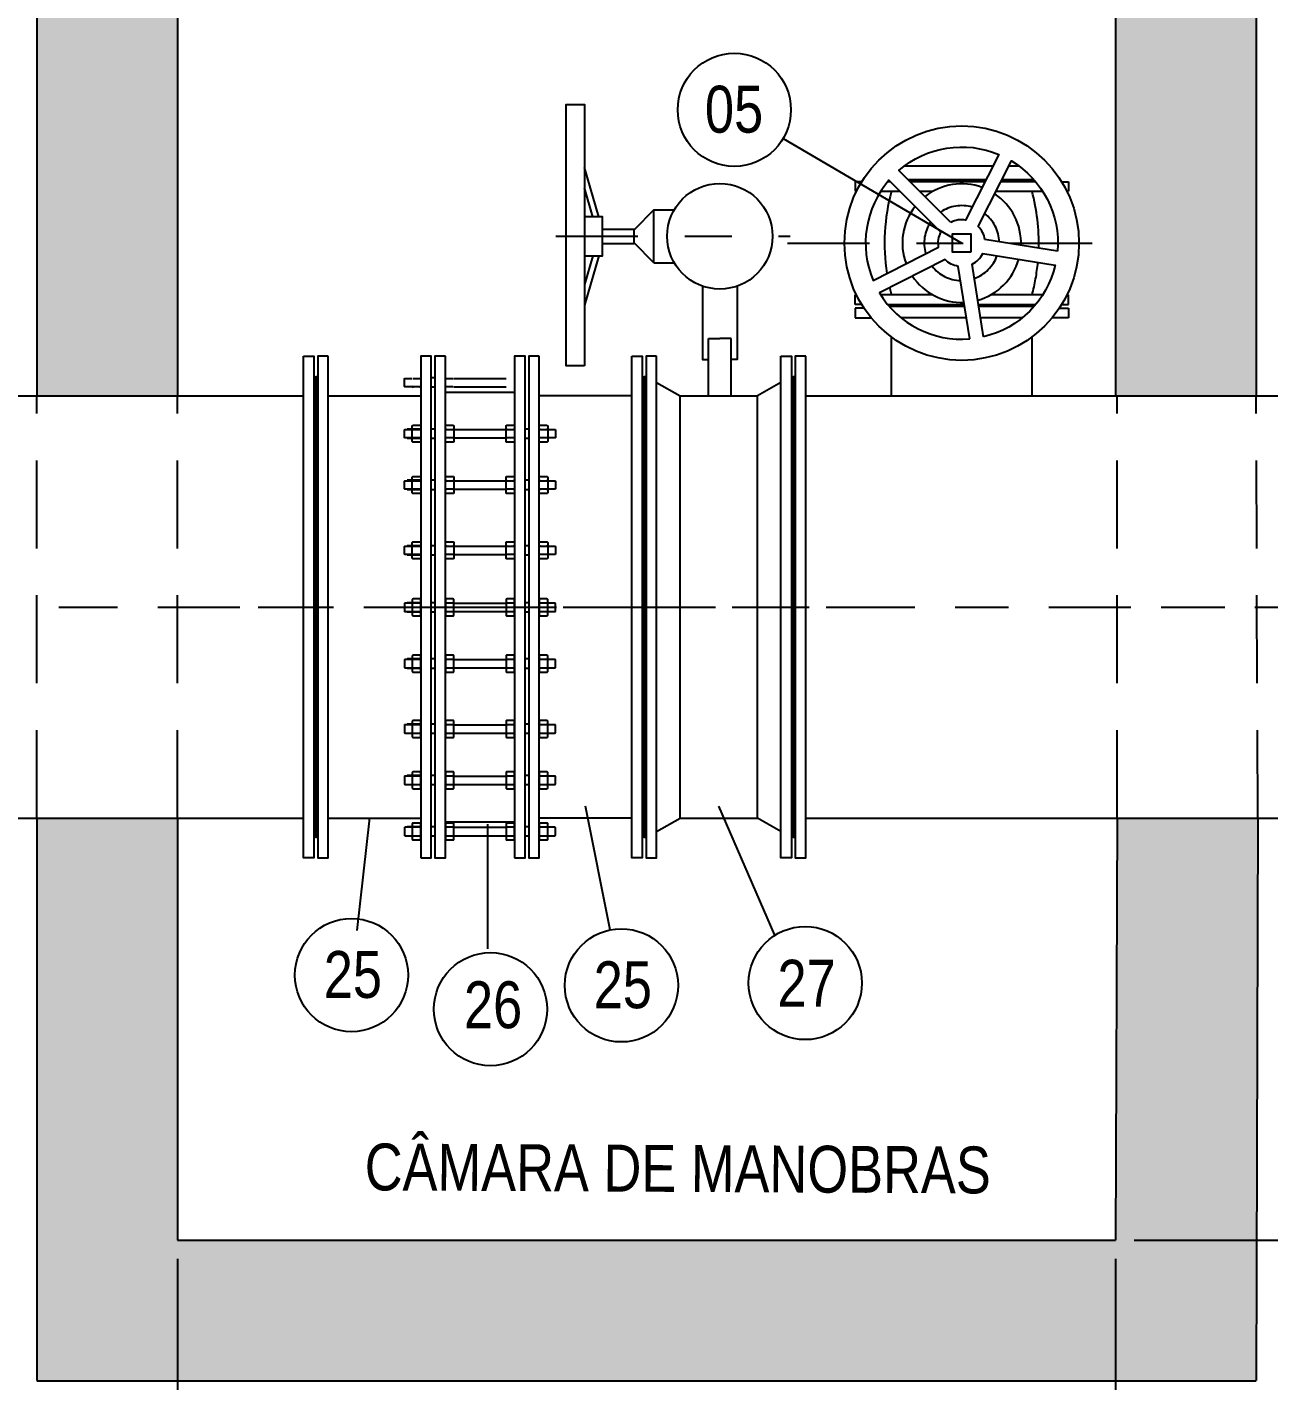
# Model space of a CAD drawing. Header units: feet. Extents: x 0 to 285190, y 0 to 9111369.
# Drawn here: x 285112.217 to 285114.865, y 9111358.514 to 9111361.401 of the extents above; entities that cross this region are included whole.
import ezdxf
from ezdxf.enums import TextEntityAlignment as Align

# ---------------------------------------------------------------- set-up
doc = ezdxf.new("R2010")
doc.units = ezdxf.units.FT
doc.header["$MEASUREMENT"] = 0
doc.linetypes.add('DASHDOT', pattern=[1, 0.5, -0.25, 0, -0.25])
doc.linetypes.add('HIDDEN', pattern=[0.375, 0.25, -0.125])
doc.layers.get('0').update_dxf_attribs({"linetype": 'CONTINUOUS'})
doc.layers.get('DEFPOINTS').update_dxf_attribs({"linetype": 'CONTINUOUS'})
for name, color, linetype in [('01', 1, 'CONTINUOUS'), ('02', 7, 'CONTINUOUS'), ('EIXO', 1, 'DASHDOT'), ('FLANGES', 7, 'CONTINUOUS'), ('H-SA-CONTORNO', 2, 'CONTINUOUS'), ('H-SA-DIM', 1, 'CONTINUOUS'), ('H-SA-EIXOS', 1, 'DASHDOT'), ('H-SA-ESTRUTURA (CORTE)', 5, 'CONTINUOUS'), ('H-SA-HTC CONCRETO', 253, 'CONTINUOUS'), ('H-SA-TEXTO', 2, 'CONTINUOUS'), ('INDIC', 2, 'CONTINUOUS'), ('Top View-Ferro Fundido - JGS - K7(Esgoto)', 7, 'CONTINUOUS')]:
    doc.layers.add(name, color=color, linetype=linetype)
doc.styles.add('EGC_Arial_2.0mm', font='arial.ttf', dxfattribs={"width": 0.8, "height": 2})
doc.styles.get("Standard").update_dxf_attribs({"font": 'arial.ttf'})
doc.dimstyles.new('Copy of EGC_2.0mm', dxfattribs={"dimtxt": 0.1, "dimasz": 0.04, "dimexe": 0.04, "dimexo": 0.04, "dimgap": 0.04, "dimtad": 1, "dimzin": 1, "dimdsep": 46, "dimtxsty": 'Standard', "dimblk": 'ARCHTICK', "dimcen": 0, "dimclrd": 1, "dimclre": 1, "dimclrt": 2, "dimazin": 0, "dimtfac": 1, "dimtix": 1, "dimtmove": 1, "dimatfit": 3, "dimldrblk": 'NONE', "dimfxl": 0.002, "dimtolj": 1, "dimtzin": 0, "dimlwd": -1, "dimarcsym": 0})

# ---------------------------------------------------------------- blocks, each defined once
blk = doc.blocks.new('_ArchTick')
at = {"color": 0, "linetype": 'ByBlock', "const_width": 0.15}
blk.add_lwpolyline([(-0.5, -0.5), (0.5, 0.5)], dxfattribs=at)
blk = doc.blocks.new('*D1178')
at = {"layer": 'DEFPOINTS', "color": 0, "transparency": 16777216}
for p in [(285109.9377, 9111358.8143), (285112.5377, 9111358.8143), (285112.5377, 9111357.1828)]:
    blk.add_point(p, dxfattribs=at)
at = {"layer": 'H-SA-DIM', "color": 1, "lineweight": -2, "transparency": 16777216}
for p, q in [((285109.9377, 9111358.7743), (285109.9377, 9111357.1428)), ((285112.5377, 9111358.7743), (285112.5377, 9111357.1428))]:
    blk.add_line(p, q, dxfattribs=at)
at = {"layer": 'H-SA-DIM', "color": 1, "transparency": 16777216}
blk.add_line((285109.9377, 9111357.1828), (285112.5377, 9111357.1828), dxfattribs=at)
at = {"layer": 'H-SA-DIM', "color": 1, "transparency": 16777216, "xscale": 0.04, "yscale": 0.04, "zscale": 0.04, "rotation": 180}
blk.add_blockref('_ArchTick', (285109.9377, 9111357.1828), dxfattribs=at)
at = {"layer": 'H-SA-DIM', "color": 1, "transparency": 16777216, "xscale": 0.04, "yscale": 0.04, "zscale": 0.04}
blk.add_blockref('_ArchTick', (285112.5377, 9111357.1828), dxfattribs=at)
at = {"layer": 'H-SA-DIM', "color": 2, "transparency": 16777216, "insert": (285111.2377, 9111357.2738), "char_height": 0.1, "attachment_point": 5}
blk.add_mtext('\\A1;2.60', dxfattribs=at)
blk = doc.blocks.new('_None')
blk = doc.blocks.new('*D1179')
at = {"layer": 'DEFPOINTS', "color": 0, "transparency": 16777216}
for p in [(285112.5377, 9111358.8143), (285114.5377, 9111358.8144), (285114.5377, 9111357.1828)]:
    blk.add_point(p, dxfattribs=at)
at = {"layer": 'H-SA-DIM', "color": 1, "lineweight": -2, "transparency": 16777216}
for p, q in [((285112.5377, 9111358.7743), (285112.5377, 9111357.1428)), ((285114.5377, 9111358.7744), (285114.5377, 9111357.1428))]:
    blk.add_line(p, q, dxfattribs=at)
at = {"layer": 'H-SA-DIM', "color": 1, "transparency": 16777216}
blk.add_line((285112.5377, 9111357.1828), (285114.5377, 9111357.1828), dxfattribs=at)
at = {"layer": 'H-SA-DIM', "color": 1, "transparency": 16777216, "xscale": 0.04, "yscale": 0.04, "zscale": 0.04, "rotation": 180}
blk.add_blockref('_ArchTick', (285112.5377, 9111357.1828), dxfattribs=at)
at = {"layer": 'H-SA-DIM', "color": 1, "transparency": 16777216, "xscale": 0.04, "yscale": 0.04, "zscale": 0.04}
blk.add_blockref('_ArchTick', (285114.5377, 9111357.1828), dxfattribs=at)
at = {"layer": 'H-SA-DIM', "color": 2, "transparency": 16777216, "insert": (285113.5377, 9111357.2738), "char_height": 0.1, "attachment_point": 5}
blk.add_mtext('\\A1;2.00', dxfattribs=at)
blk = doc.blocks.new('*D1180')
at = {"layer": 'DEFPOINTS', "color": 0, "transparency": 16777216}
for p in [(285115.0941, 9111360.1639), (285115.9853, 9111360.1639), (285114.5377, 9111358.8143)]:
    blk.add_point(p, dxfattribs=at)
at = {"layer": 'H-SA-DIM', "color": 1, "lineweight": -2, "transparency": 16777216}
for p, q in [((285115.1341, 9111360.1639), (285116.0253, 9111360.1639)), ((285114.5777, 9111358.8143), (285116.0253, 9111358.8143))]:
    blk.add_line(p, q, dxfattribs=at)
at = {"layer": 'H-SA-DIM', "color": 1, "transparency": 16777216}
blk.add_line((285115.9853, 9111358.8143), (285115.9853, 9111360.1639), dxfattribs=at)
at = {"layer": 'H-SA-DIM', "color": 1, "transparency": 16777216, "xscale": 0.04, "yscale": 0.04, "zscale": 0.04}
for p, rotation in [((285115.9853, 9111360.1639), 90), ((285115.9853, 9111358.8143), 270)]:
    blk.add_blockref('_ArchTick', p, dxfattribs=dict(at, rotation=rotation))
at = {"layer": 'H-SA-DIM', "color": 2, "transparency": 16777216, "insert": (285115.8941, 9111359.2892), "char_height": 0.1, "attachment_point": 5, "rotation": 90}
blk.add_mtext('\\A1;1.35', dxfattribs=at)
blk = doc.blocks.new('*D1201')
at = {"layer": 'DEFPOINTS', "color": 0, "transparency": 16777216}
for p in [(285114.5377, 9111367.5141), (285116.2945, 9111367.5141), (285114.5377, 9111358.8142)]:
    blk.add_point(p, dxfattribs=at)
at = {"layer": 'H-SA-DIM', "color": 1, "lineweight": -2, "transparency": 16777216}
for p, q in [((285114.5777, 9111367.5141), (285116.3345, 9111367.5141)), ((285114.5777, 9111358.8142), (285116.3345, 9111358.8142))]:
    blk.add_line(p, q, dxfattribs=at)
at = {"layer": 'H-SA-DIM', "color": 1, "transparency": 16777216}
blk.add_line((285116.2945, 9111358.8142), (285116.2945, 9111367.5141), dxfattribs=at)
at = {"layer": 'H-SA-DIM', "color": 1, "transparency": 16777216, "xscale": 0.04, "yscale": 0.04, "zscale": 0.04}
for p, rotation in [((285116.2945, 9111367.5141), 90), ((285116.2945, 9111358.8142), 270)]:
    blk.add_blockref('_ArchTick', p, dxfattribs=dict(at, rotation=rotation))
at = {"layer": 'H-SA-DIM', "color": 2, "transparency": 16777216, "insert": (285116.2033, 9111362.7304), "char_height": 0.1, "attachment_point": 5, "rotation": 90}
blk.add_mtext('\\A1;8.70', dxfattribs=at)

msp = doc.modelspace()

# ---------------------------------------------------------------- hatches: boundary and pattern name
at = {"layer": 'H-SA-HTC CONCRETO'}
h = msp.add_hatch(color=256, dxfattribs=at)
h.dxf.hatch_style = 1
h.paths.add_polyline_path([(285112.5377, 9111363.6642), (285112.2377, 9111363.6642), (285112.2377, 9111365.4643), (285112.5377, 9111365.4643)])
h.paths.add_polyline_path([(285114.8377, 9111363.6642), (285114.5377, 9111363.6642), (285114.5377, 9111365.4643), (285114.8377, 9111365.4643)])
h.paths.add_polyline_path([(285114.8413, 9111366.0643), (285114.5406, 9111366.0643), (285114.5377, 9111367.5141), (285112.5377, 9111367.5141), (285112.5377, 9111366.0643), (285112.2377, 9111366.0643), (285112.2377, 9111367.8141), (285114.8377, 9111367.8141)])
h.paths.add_polyline_path([(285114.8377, 9111358.5143), (285112.2377, 9111358.5143), (285112.2377, 9111359.7143), (285112.5377, 9111359.7143), (285112.5377, 9111358.8143), (285114.5377, 9111358.8143), (285114.5413, 9111359.7143), (285114.8413, 9111359.7143)])
h.paths.add_polyline_path([(285114.8377, 9111360.6144), (285114.5377, 9111360.6144), (285114.5377, 9111362.7642), (285114.8377, 9111362.7642)])
h.paths.add_polyline_path([(285112.5377, 9111360.6143), (285112.2377, 9111360.6143), (285112.2377, 9111362.7642), (285112.5377, 9111362.7642)])

# ---------------------------------------------------------------- linework, layer by layer
at = {"layer": '01', "color": 1}
for p, q in [((285113.4364, 9111360.9966), (285113.4055, 9111361.1018)), ((285114.0882, 9111361.1053), (285114.2771, 9111361.1053)), ((285114.3107, 9111361.1053), (285114.3315, 9111361.1053)), ((285113.4235, 9111360.9966), (285113.4055, 9111361.0579)), ((285113.5535, 9111361.0111), (285113.5113, 9111360.969)), ((285113.5535, 9111360.8986), (285113.5535, 9111361.0111)), ((285113.5113, 9111360.9408), (285113.5113, 9111360.969)), ((285113.4235, 9111360.9132), (285113.4055, 9111360.8518)), ((285113.4364, 9111360.9132), (285113.4055, 9111360.808)), ((285113.5535, 9111360.8986), (285113.5113, 9111360.9408))]:
    msp.add_line(p, q, dxfattribs=at)
at = {"layer": '01', "color": 1, "ltscale": 2.5}
for p, q in [((285113.5535, 9111361.0111), (285113.5967, 9111361.0111)), ((285113.4437, 9111360.9704), (285113.5113, 9111360.9704)), ((285113.4437, 9111360.9394), (285113.5113, 9111360.9394)), ((285113.5535, 9111360.8986), (285113.5967, 9111360.8986))]:
    msp.add_line(p, q, dxfattribs=at)
at = {"layer": '01', "color": 1}
for points in [[(285113.4055, 9111360.9132), (285113.4437, 9111360.9132), (285113.4437, 9111360.9966), (285113.4055, 9111360.9966)], [(285113.6572, 9111360.8486), (285113.6572, 9111360.6924), (285113.6697, 9111360.6924)], [(285113.731, 9111360.8486), (285113.731, 9111360.6924), (285113.7185, 9111360.6924)]]:
    msp.add_lwpolyline(points, dxfattribs=at)
at = {"layer": '02', "color": 2, "linetype": 'Continuous'}
for points in [[(285114.1867, 9111360.9846), (285114.0759, 9111361.0955, -0.284894), (285114.2893, 9111361.1293), (285114.2181, 9111360.9896, 0.16324)], [(285114.4141, 9111360.9231), (285114.2593, 9111360.9477, 0.16324), (285114.2449, 9111360.976), (285114.316, 9111361.1157, -0.284894)], [(285114.2566, 9111360.7407), (285114.2321, 9111360.8955, 0.16324), (285114.2546, 9111360.918), (285114.4094, 9111360.8935, -0.284894)], [(285114.227, 9111360.736), (285114.2025, 9111360.8908, -0.16324), (285114.1742, 9111360.9053), (285114.0345, 9111360.8341, 0.284894)]]:
    msp.add_lwpolyline(points, format="xyb", close=True, dxfattribs=at)
at = {"layer": '02', "color": 2, "linetype": 'Continuous', "ltscale": 0.2}
msp.add_lwpolyline([(285114.1655, 9111360.9634), (285114.0547, 9111361.0743, 0.284894), (285114.0209, 9111360.8608), (285114.1605, 9111360.932, -0.16324)], format="xyb", close=True, dxfattribs=at)
msp.add_lwpolyline([(285114.2293, 9111360.9208), (285114.1903, 9111360.9208), (285114.1903, 9111360.9598), (285114.2293, 9111360.9598)], close=True, dxfattribs=at)
msp.add_circle((285114.2098, 9111360.9403), 0.25, dxfattribs=at)
at = {"layer": 'EIXO', "color": 1, "linetype": 'DASHDOT', "ltscale": 0.35}
for p, q in [((285114.0576, 9111361.0713), (285114.0522, 9111361.0713)), ((285114.2618, 9111361.0753), (285114.0961, 9111361.0753)), ((285114.2598, 9111361.0713), (285114.1001, 9111361.0713)), ((285114.3675, 9111361.0713), (285114.2934, 9111361.0713)), ((285114.3641, 9111361.0753), (285114.2955, 9111361.0753)), ((285114.0372, 9111361.0508), (285114.0781, 9111361.0508)), ((285114.1206, 9111361.0508), (285114.1483, 9111361.0508)), ((285114.283, 9111361.0508), (285114.3825, 9111361.0508)), ((285113.3445, 9111360.9549), (285113.8441, 9111360.9549)), ((285113.8382, 9111360.9403), (285114.5672, 9111360.9403)), ((285114.1483, 9111360.8298), (285114.0372, 9111360.8298)), ((285114.3825, 9111360.8298), (285114.2714, 9111360.8298)), ((285114.0522, 9111360.8093), (285114.2154, 9111360.8093)), ((285114.216, 9111360.8053), (285114.0556, 9111360.8053)), ((285114.2458, 9111360.8093), (285114.3675, 9111360.8093)), ((285114.3641, 9111360.8053), (285114.2464, 9111360.8053)), ((285114.2199, 9111360.7808), (285114.0811, 9111360.7808)), ((285114.3386, 9111360.7808), (285114.2503, 9111360.7808))]:
    msp.add_line(p, q, dxfattribs=at)
at = {"layer": 'EIXO', "ltscale": 0.35}
msp.add_line((285104.4206, 9111360.1643), (285115.0913, 9111360.1639), dxfattribs=at)
at = {"layer": 'EIXO', "color": 1, "linetype": 'DASHDOT'}
for points in [[(285113.9969, 9111361.0713), (285113.9823, 9111361.0713), (285113.9823, 9111361.0508), (285113.9856, 9111361.0508)], [(285114.4228, 9111361.0713), (285114.4373, 9111361.0713), (285114.4373, 9111361.0508), (285114.4341, 9111361.0508)], [(285113.9969, 9111360.8093), (285113.9823, 9111360.8093), (285113.9823, 9111360.8298), (285113.9856, 9111360.8298)], [(285114.4228, 9111360.8093), (285114.4373, 9111360.8093), (285114.4373, 9111360.8298), (285114.4341, 9111360.8298)], [(285114.002, 9111360.8013), (285113.9823, 9111360.8013), (285113.9823, 9111360.7808), (285114.0173, 9111360.7808)], [(285114.4176, 9111360.8013), (285114.4373, 9111360.8013), (285114.4373, 9111360.7808), (285114.4023, 9111360.7808)]]:
    msp.add_lwpolyline(points, dxfattribs=at)
for centre, radius, start, end in [((285114.2098, 9111360.9403), 0.1265, 69.81, 128.19), ((285114.4722, 9111360.9403), 0.4269, 165, 188.6904), ((285114.2098, 9111360.9403), 0.1265, 357.81, 56.19), ((285113.9474, 9111360.9403), 0.4269, 358.5434, 15), ((285114.2098, 9111360.9403), 0.1265, 141.81, 200.19), ((285114.2098, 9111360.9403), 0.08, 73.8069, 124.1931), ((285114.2098, 9111360.9403), 0.08, 1.8069, 52.1931), ((285114.2098, 9111360.9403), 0.08, 145.8069, 196.1931), ((285114.2098, 9111360.9403), 0.08, 289.8069, 340.1931), ((285114.2098, 9111360.9403), 0.08, 217.8069, 268.1931), ((285114.2098, 9111360.9403), 0.1265, 285.81, 344.19), ((285113.9474, 9111360.9403), 0.4269, 345, 354.4977), ((285114.2098, 9111360.9403), 0.1265, 213.81, 272.19), ((285114.4722, 9111360.9403), 0.4269, 192.8842, 195)]:
    msp.add_arc(centre, radius, start, end, dxfattribs=at)
at = {"layer": 'FLANGES', "color": 2}
msp.add_lwpolyline([(285113.4055, 9111360.6788), (285113.3665, 9111360.6788), (285113.3665, 9111361.2357), (285113.4055, 9111361.2357)], close=True, dxfattribs=at)
msp.add_circle((285113.6941, 9111360.9549), 0.1125, dxfattribs=at)
at = {"layer": 'H-SA-CONTORNO', "color": 1, "linetype": 'HIDDEN', "ltscale": 0.75}
for p, q in [((285112.2377, 9111359.7143), (285112.2377, 9111360.6143)), ((285112.5377, 9111359.7143), (285112.5377, 9111360.6143)), ((285114.5413, 9111359.7143), (285114.5413, 9111360.6143)), ((285114.8413, 9111359.7143), (285114.8377, 9111360.6144))]:
    msp.add_line(p, q, dxfattribs=at)
at = {"layer": 'H-SA-EIXOS', "ltscale": 0.25}
msp.add_lwpolyline([(285083.4939, 9111362.5819), (285097.4098, 9111362.5819), (285097.4098, 9111360.1643), (285115.0941, 9111360.1639)], dxfattribs=at)
at = {"layer": 'H-SA-ESTRUTURA (CORTE)'}
for p, q in [((285112.2377, 9111362.7642), (285112.2377, 9111360.6143)), ((285112.5377, 9111362.7642), (285112.5377, 9111360.6143)), ((285114.5377, 9111362.7642), (285114.5377, 9111360.6144)), ((285114.8377, 9111362.7642), (285114.8377, 9111360.6144)), ((285112.2377, 9111359.7143), (285112.2377, 9111358.5144)), ((285112.5377, 9111359.7143), (285112.5377, 9111358.8143)), ((285114.5412, 9111359.7143), (285114.5377, 9111358.8143)), ((285114.8412, 9111359.7143), (285114.8377, 9111358.5144)), ((285112.5377, 9111358.8143), (285114.5377, 9111358.8143)), ((285112.2377, 9111358.5143), (285114.8377, 9111358.5143))]:
    msp.add_line(p, q, dxfattribs=at)
at = {"layer": 'INDIC', "color": 1, "linetype": 'Continuous'}
for p, q in [((285113.8292, 9111361.1636), (285114.2098, 9111360.9403)), ((285113.4605, 9111359.4757), (285113.4077, 9111359.7394)), ((285113.8116, 9111359.4643), (285113.6917, 9111359.7394)), ((285112.921, 9111359.4743), (285112.948, 9111359.7149)), ((285113.1992, 9111359.4351), (285113.1996, 9111359.7013))]:
    msp.add_line(p, q, dxfattribs=at)
for centre in [(285113.725, 9111361.2246), (285112.9087, 9111359.3793), (285113.4842, 9111359.3573), (285113.8762, 9111359.3623), (285113.205, 9111359.3066)]:
    msp.add_circle(centre, 0.1207, dxfattribs=at)
at = {"layer": 'Top View-Ferro Fundido - JGS - K7(Esgoto)', "color": 1, "linetype": 'ByBlock', "lineweight": -2}
for p, q in [((285114.0598, 9111360.6143), (285114.0598, 9111360.7403)), ((285114.3598, 9111360.6143), (285114.3598, 9111360.7403)), ((285113.6697, 9111360.7371), (285113.6941, 9111360.7371)), ((285113.6697, 9111360.6143), (285113.6697, 9111360.7371)), ((285113.7185, 9111360.7371), (285113.6941, 9111360.7371)), ((285113.7185, 9111360.6143), (285113.7185, 9111360.7371)), ((285113.0867, 9111360.6529), (285113.0787, 9111360.6529)), ((285113.04, 9111360.6519), (285113.0544, 9111360.6519)), ((285113.0544, 9111360.6339), (285113.04, 9111360.6339)), ((285113.0867, 9111360.6329), (285113.0787, 9111360.6329)), ((285113.111, 9111360.6519), (285113.1254, 9111360.6519)), ((285113.1254, 9111360.6339), (285113.111, 9111360.6339)), ((285113.1272, 9111360.6519), (285113.2382, 9111360.6519)), ((285113.1272, 9111360.6339), (285113.2382, 9111360.6339)), ((285113.5592, 9111360.6432), (285113.6092, 9111360.6143)), ((285113.8242, 9111360.6432), (285113.7742, 9111360.6143)), ((285111.3327, 9111360.6143), (285112.2377, 9111360.6143)), ((285112.2377, 9111360.6143), (285112.5377, 9111360.6143)), ((285112.5377, 9111360.6143), (285112.8062, 9111360.6143)), ((285112.8592, 9111360.6143), (285113.0562, 9111360.6143)), ((285113.1092, 9111360.6223), (285113.2562, 9111360.6223)), ((285113.5062, 9111360.6143), (285113.3092, 9111360.6143)), ((285113.6092, 9111359.7143), (285113.6092, 9111360.6143)), ((285113.6092, 9111360.6143), (285113.7742, 9111360.6143)), ((285113.7742, 9111359.7143), (285113.7742, 9111360.6143)), ((285113.8772, 9111360.6143), (285115.0941, 9111360.6144)), ((285113.0562, 9111360.5438), (285113.0272, 9111360.5438)), ((285113.04, 9111360.5428), (285113.0544, 9111360.5428)), ((285113.0867, 9111360.5438), (285113.0787, 9111360.5438)), ((285113.111, 9111360.5428), (285113.1254, 9111360.5428)), ((285113.1272, 9111360.5428), (285113.2382, 9111360.5428)), ((285113.24, 9111360.5428), (285113.2544, 9111360.5428)), ((285113.2867, 9111360.5438), (285113.2787, 9111360.5438)), ((285113.311, 9111360.5428), (285113.3254, 9111360.5428)), ((285113.0562, 9111360.5238), (285113.0272, 9111360.5238)), ((285113.0544, 9111360.5248), (285113.04, 9111360.5248)), ((285113.0867, 9111360.5238), (285113.0787, 9111360.5238)), ((285113.1254, 9111360.5248), (285113.111, 9111360.5248)), ((285113.1272, 9111360.5248), (285113.2382, 9111360.5248)), ((285113.2544, 9111360.5248), (285113.24, 9111360.5248)), ((285113.2867, 9111360.5238), (285113.2787, 9111360.5238)), ((285113.3254, 9111360.5248), (285113.311, 9111360.5248)), ((285113.0562, 9111360.4345), (285113.0272, 9111360.4345)), ((285113.04, 9111360.4335), (285113.0544, 9111360.4335)), ((285113.0867, 9111360.4345), (285113.0787, 9111360.4345)), ((285113.111, 9111360.4335), (285113.1254, 9111360.4335)), ((285113.1272, 9111360.4335), (285113.2382, 9111360.4335)), ((285113.24, 9111360.4335), (285113.2544, 9111360.4335)), ((285113.2867, 9111360.4345), (285113.2787, 9111360.4345)), ((285113.311, 9111360.4335), (285113.3254, 9111360.4335)), ((285113.0562, 9111360.4145), (285113.0272, 9111360.4145)), ((285113.0544, 9111360.4155), (285113.04, 9111360.4155)), ((285113.0867, 9111360.4145), (285113.0787, 9111360.4145)), ((285113.1254, 9111360.4155), (285113.111, 9111360.4155)), ((285113.1272, 9111360.4155), (285113.2382, 9111360.4155)), ((285113.2544, 9111360.4155), (285113.24, 9111360.4155)), ((285113.2867, 9111360.4145), (285113.2787, 9111360.4145)), ((285113.3254, 9111360.4155), (285113.311, 9111360.4155)), ((285113.0562, 9111360.2951), (285113.0272, 9111360.2951)), ((285113.04, 9111360.2941), (285113.0544, 9111360.2941)), ((285113.0867, 9111360.2951), (285113.0787, 9111360.2951)), ((285113.111, 9111360.2941), (285113.1254, 9111360.2941)), ((285113.1272, 9111360.2941), (285113.2382, 9111360.2941)), ((285113.24, 9111360.2941), (285113.2544, 9111360.2941)), ((285113.2867, 9111360.2951), (285113.2787, 9111360.2951)), ((285113.311, 9111360.2941), (285113.3254, 9111360.2941)), ((285113.0562, 9111360.2751), (285113.0272, 9111360.2751)), ((285113.0544, 9111360.2761), (285113.04, 9111360.2761)), ((285113.0867, 9111360.2751), (285113.0787, 9111360.2751)), ((285113.1254, 9111360.2761), (285113.111, 9111360.2761)), ((285113.1272, 9111360.2761), (285113.2382, 9111360.2761)), ((285113.2544, 9111360.2761), (285113.24, 9111360.2761)), ((285113.2867, 9111360.2751), (285113.2787, 9111360.2751)), ((285113.3254, 9111360.2761), (285113.311, 9111360.2761)), ((285113.0562, 9111360.1735), (285113.0272, 9111360.1735)), ((285113.0544, 9111360.1725), (285113.04, 9111360.1725)), ((285113.0867, 9111360.1735), (285113.0787, 9111360.1735)), ((285113.1254, 9111360.1725), (285113.111, 9111360.1725)), ((285113.1272, 9111360.1725), (285113.2382, 9111360.1725)), ((285113.2544, 9111360.1725), (285113.24, 9111360.1725)), ((285113.2867, 9111360.1735), (285113.2787, 9111360.1735)), ((285113.3254, 9111360.1725), (285113.311, 9111360.1725)), ((285113.0562, 9111360.1535), (285113.0272, 9111360.1535)), ((285113.04, 9111360.1545), (285113.0544, 9111360.1545)), ((285113.0867, 9111360.1535), (285113.0787, 9111360.1535)), ((285113.111, 9111360.1545), (285113.1254, 9111360.1545)), ((285113.1272, 9111360.1545), (285113.2382, 9111360.1545)), ((285113.24, 9111360.1545), (285113.2544, 9111360.1545)), ((285113.2867, 9111360.1535), (285113.2787, 9111360.1535)), ((285113.311, 9111360.1545), (285113.3254, 9111360.1545)), ((285113.0562, 9111360.0535), (285113.0272, 9111360.0535)), ((285113.0544, 9111360.0525), (285113.04, 9111360.0525)), ((285113.0867, 9111360.0535), (285113.0787, 9111360.0535)), ((285113.1254, 9111360.0525), (285113.111, 9111360.0525)), ((285113.1272, 9111360.0525), (285113.2382, 9111360.0525)), ((285113.2544, 9111360.0525), (285113.24, 9111360.0525)), ((285113.2867, 9111360.0535), (285113.2787, 9111360.0535)), ((285113.3254, 9111360.0525), (285113.311, 9111360.0525)), ((285113.0562, 9111360.0335), (285113.0272, 9111360.0335)), ((285113.04, 9111360.0345), (285113.0544, 9111360.0345)), ((285113.0867, 9111360.0335), (285113.0787, 9111360.0335)), ((285113.111, 9111360.0345), (285113.1254, 9111360.0345)), ((285113.1272, 9111360.0345), (285113.2382, 9111360.0345)), ((285113.24, 9111360.0345), (285113.2544, 9111360.0345)), ((285113.2867, 9111360.0335), (285113.2787, 9111360.0335)), ((285113.311, 9111360.0345), (285113.3254, 9111360.0345)), ((285113.0562, 9111359.9142), (285113.0272, 9111359.9142)), ((285113.0544, 9111359.9132), (285113.04, 9111359.9132)), ((285113.0867, 9111359.9142), (285113.0787, 9111359.9142)), ((285113.1254, 9111359.9132), (285113.111, 9111359.9132)), ((285113.1272, 9111359.9132), (285113.2382, 9111359.9132)), ((285113.2544, 9111359.9132), (285113.24, 9111359.9132)), ((285113.2867, 9111359.9142), (285113.2787, 9111359.9142)), ((285113.3254, 9111359.9132), (285113.311, 9111359.9132)), ((285113.0562, 9111359.8942), (285113.0272, 9111359.8942)), ((285113.04, 9111359.8952), (285113.0544, 9111359.8952)), ((285113.0867, 9111359.8942), (285113.0787, 9111359.8942)), ((285113.111, 9111359.8952), (285113.1254, 9111359.8952)), ((285113.1272, 9111359.8952), (285113.2382, 9111359.8952)), ((285113.24, 9111359.8952), (285113.2544, 9111359.8952)), ((285113.2867, 9111359.8942), (285113.2787, 9111359.8942)), ((285113.311, 9111359.8952), (285113.3254, 9111359.8952)), ((285113.0562, 9111359.8048), (285113.0272, 9111359.8048)), ((285113.0544, 9111359.8038), (285113.04, 9111359.8038)), ((285113.0867, 9111359.8048), (285113.0787, 9111359.8048)), ((285113.1254, 9111359.8038), (285113.111, 9111359.8038)), ((285113.1272, 9111359.8038), (285113.2382, 9111359.8038)), ((285113.2544, 9111359.8038), (285113.24, 9111359.8038)), ((285113.2867, 9111359.8048), (285113.2787, 9111359.8048)), ((285113.3254, 9111359.8038), (285113.311, 9111359.8038)), ((285113.0562, 9111359.7848), (285113.0272, 9111359.7848)), ((285113.04, 9111359.7858), (285113.0544, 9111359.7858)), ((285113.0867, 9111359.7848), (285113.0787, 9111359.7848)), ((285113.111, 9111359.7858), (285113.1254, 9111359.7858)), ((285113.1272, 9111359.7858), (285113.2382, 9111359.7858)), ((285113.24, 9111359.7858), (285113.2544, 9111359.7858)), ((285113.2867, 9111359.7848), (285113.2787, 9111359.7848)), ((285113.311, 9111359.7858), (285113.3254, 9111359.7858)), ((285111.3327, 9111359.7143), (285112.2377, 9111359.7143)), ((285112.2377, 9111359.7143), (285112.5377, 9111359.7143)), ((285112.5377, 9111359.7143), (285112.8062, 9111359.7143)), ((285112.8592, 9111359.7143), (285113.0562, 9111359.7143)), ((285113.1092, 9111359.7061), (285113.2562, 9111359.7061)), ((285113.5062, 9111359.7143), (285113.3092, 9111359.7143)), ((285113.5592, 9111359.6854), (285113.6092, 9111359.7143)), ((285113.6092, 9111359.7143), (285113.7742, 9111359.7143)), ((285113.8242, 9111359.6854), (285113.7742, 9111359.7143)), ((285113.8772, 9111359.7143), (285115.0941, 9111359.7143)), ((285113.0562, 9111359.6955), (285113.0272, 9111359.6955)), ((285113.0562, 9111359.6755), (285113.0272, 9111359.6755)), ((285113.0544, 9111359.6945), (285113.04, 9111359.6945)), ((285113.04, 9111359.6765), (285113.0544, 9111359.6765)), ((285113.0867, 9111359.6955), (285113.0787, 9111359.6955)), ((285113.0867, 9111359.6755), (285113.0787, 9111359.6755)), ((285113.1254, 9111359.6945), (285113.111, 9111359.6945)), ((285113.111, 9111359.6765), (285113.1254, 9111359.6765)), ((285113.1272, 9111359.6945), (285113.2382, 9111359.6945)), ((285113.1272, 9111359.6765), (285113.2382, 9111359.6765)), ((285113.2544, 9111359.6945), (285113.24, 9111359.6945)), ((285113.24, 9111359.6765), (285113.2544, 9111359.6765)), ((285113.2867, 9111359.6955), (285113.2787, 9111359.6955)), ((285113.2867, 9111359.6755), (285113.2787, 9111359.6755)), ((285113.3254, 9111359.6945), (285113.311, 9111359.6945)), ((285113.311, 9111359.6765), (285113.3254, 9111359.6765))]:
    msp.add_line(p, q, dxfattribs=at)
for points in [[(285112.8062, 9111360.6993), (285112.8287, 9111360.6993), (285112.8287, 9111359.6293), (285112.8062, 9111359.6293)], [(285112.8592, 9111360.6993), (285112.8367, 9111360.6993), (285112.8367, 9111359.6293), (285112.8592, 9111359.6293)], [(285113.0562, 9111359.6293), (285113.0787, 9111359.6293), (285113.0787, 9111360.6993), (285113.0562, 9111360.6993)], [(285113.1092, 9111360.6993), (285113.0867, 9111360.6993), (285113.0867, 9111359.6293), (285113.1092, 9111359.6293)], [(285113.2562, 9111359.6293), (285113.2787, 9111359.6293), (285113.2787, 9111360.6993), (285113.2562, 9111360.6993)], [(285113.3092, 9111360.6993), (285113.2867, 9111360.6993), (285113.2867, 9111359.6293), (285113.3092, 9111359.6293)], [(285113.5062, 9111360.6993), (285113.5287, 9111360.6993), (285113.5287, 9111359.6293), (285113.5062, 9111359.6293)], [(285113.5592, 9111360.6993), (285113.5367, 9111360.6993), (285113.5367, 9111359.6293), (285113.5592, 9111359.6293)], [(285113.8242, 9111360.6994), (285113.8467, 9111360.6994), (285113.8467, 9111359.6294), (285113.8242, 9111359.6294)], [(285113.8772, 9111360.6994), (285113.8547, 9111360.6994), (285113.8547, 9111359.6294), (285113.8772, 9111359.6294)]]:
    msp.add_lwpolyline(points, close=True, dxfattribs=at)
for points in [[(285112.8287, 9111360.6553), (285112.8327, 9111360.6553), (285112.8327, 9111359.6733), (285112.8287, 9111359.6733)], [(285112.8367, 9111360.6553), (285112.8327, 9111360.6553), (285112.8327, 9111359.6733), (285112.8367, 9111359.6733)], [(285113.0562, 9111360.6528), (285113.0544, 9111360.6519), (285113.0562, 9111360.651)], [(285113.5287, 9111360.6553), (285113.5327, 9111360.6553), (285113.5327, 9111359.6733), (285113.5287, 9111359.6733)], [(285113.5367, 9111360.6553), (285113.5327, 9111360.6553), (285113.5327, 9111359.6733), (285113.5367, 9111359.6733)], [(285113.8467, 9111360.6554), (285113.8507, 9111360.6554), (285113.8507, 9111359.6734), (285113.8467, 9111359.6734)], [(285113.8547, 9111360.6554), (285113.8507, 9111360.6554), (285113.8507, 9111359.6734), (285113.8547, 9111359.6734)], [(285113.0382, 9111360.633), (285113.04, 9111360.6339), (285113.0382, 9111360.6348)], [(285113.0562, 9111360.6348), (285113.0544, 9111360.6339), (285113.0562, 9111360.633)], [(285113.0382, 9111360.5419), (285113.04, 9111360.5428), (285113.0382, 9111360.5437)], [(285113.0562, 9111360.5437), (285113.0544, 9111360.5428), (285113.0562, 9111360.5419)], [(285113.1092, 9111360.5419), (285113.111, 9111360.5428), (285113.1092, 9111360.5437)], [(285113.1272, 9111360.5437), (285113.1254, 9111360.5428), (285113.1272, 9111360.5419)], [(285113.2382, 9111360.5419), (285113.24, 9111360.5428), (285113.2382, 9111360.5437)], [(285113.2562, 9111360.5437), (285113.2544, 9111360.5428), (285113.2562, 9111360.5419)], [(285113.3092, 9111360.5419), (285113.311, 9111360.5428), (285113.3092, 9111360.5437)], [(285113.3272, 9111360.5437), (285113.3254, 9111360.5428), (285113.3272, 9111360.5419)], [(285113.0382, 9111360.5239), (285113.04, 9111360.5248), (285113.0382, 9111360.5257)], [(285113.0562, 9111360.5257), (285113.0544, 9111360.5248), (285113.0562, 9111360.5239)], [(285113.1092, 9111360.5239), (285113.111, 9111360.5248), (285113.1092, 9111360.5257)], [(285113.1272, 9111360.5257), (285113.1254, 9111360.5248), (285113.1272, 9111360.5239)], [(285113.2382, 9111360.5239), (285113.24, 9111360.5248), (285113.2382, 9111360.5257)], [(285113.2562, 9111360.5257), (285113.2544, 9111360.5248), (285113.2562, 9111360.5239)], [(285113.3092, 9111360.5239), (285113.311, 9111360.5248), (285113.3092, 9111360.5257)], [(285113.3272, 9111360.5257), (285113.3254, 9111360.5248), (285113.3272, 9111360.5239)], [(285113.0382, 9111360.4326), (285113.04, 9111360.4335), (285113.0382, 9111360.4344)], [(285113.0562, 9111360.4344), (285113.0544, 9111360.4335), (285113.0562, 9111360.4326)], [(285113.1092, 9111360.4326), (285113.111, 9111360.4335), (285113.1092, 9111360.4344)], [(285113.1272, 9111360.4344), (285113.1254, 9111360.4335), (285113.1272, 9111360.4326)], [(285113.2382, 9111360.4326), (285113.24, 9111360.4335), (285113.2382, 9111360.4344)], [(285113.2562, 9111360.4344), (285113.2544, 9111360.4335), (285113.2562, 9111360.4326)], [(285113.3092, 9111360.4326), (285113.311, 9111360.4335), (285113.3092, 9111360.4344)], [(285113.3272, 9111360.4344), (285113.3254, 9111360.4335), (285113.3272, 9111360.4326)], [(285113.0382, 9111360.4146), (285113.04, 9111360.4155), (285113.0382, 9111360.4164)], [(285113.0562, 9111360.4164), (285113.0544, 9111360.4155), (285113.0562, 9111360.4146)], [(285113.1092, 9111360.4146), (285113.111, 9111360.4155), (285113.1092, 9111360.4164)], [(285113.1272, 9111360.4164), (285113.1254, 9111360.4155), (285113.1272, 9111360.4146)], [(285113.2382, 9111360.4146), (285113.24, 9111360.4155), (285113.2382, 9111360.4164)], [(285113.2562, 9111360.4164), (285113.2544, 9111360.4155), (285113.2562, 9111360.4146)], [(285113.3092, 9111360.4146), (285113.311, 9111360.4155), (285113.3092, 9111360.4164)], [(285113.3272, 9111360.4164), (285113.3254, 9111360.4155), (285113.3272, 9111360.4146)], [(285113.0382, 9111360.2932), (285113.04, 9111360.2941), (285113.0382, 9111360.295)], [(285113.0382, 9111360.2752), (285113.04, 9111360.2761), (285113.0382, 9111360.277)], [(285113.0562, 9111360.295), (285113.0544, 9111360.2941), (285113.0562, 9111360.2932)], [(285113.0562, 9111360.277), (285113.0544, 9111360.2761), (285113.0562, 9111360.2752)], [(285113.1092, 9111360.2932), (285113.111, 9111360.2941), (285113.1092, 9111360.295)], [(285113.1092, 9111360.2752), (285113.111, 9111360.2761), (285113.1092, 9111360.277)], [(285113.1272, 9111360.295), (285113.1254, 9111360.2941), (285113.1272, 9111360.2932)], [(285113.1272, 9111360.277), (285113.1254, 9111360.2761), (285113.1272, 9111360.2752)], [(285113.2382, 9111360.2932), (285113.24, 9111360.2941), (285113.2382, 9111360.295)], [(285113.2382, 9111360.2752), (285113.24, 9111360.2761), (285113.2382, 9111360.277)], [(285113.2562, 9111360.295), (285113.2544, 9111360.2941), (285113.2562, 9111360.2932)], [(285113.2562, 9111360.277), (285113.2544, 9111360.2761), (285113.2562, 9111360.2752)], [(285113.3092, 9111360.2932), (285113.311, 9111360.2941), (285113.3092, 9111360.295)], [(285113.3092, 9111360.2752), (285113.311, 9111360.2761), (285113.3092, 9111360.277)], [(285113.3272, 9111360.295), (285113.3254, 9111360.2941), (285113.3272, 9111360.2932)], [(285113.3272, 9111360.277), (285113.3254, 9111360.2761), (285113.3272, 9111360.2752)], [(285113.0382, 9111360.1734), (285113.04, 9111360.1725), (285113.0382, 9111360.1716)], [(285113.0562, 9111360.1716), (285113.0544, 9111360.1725), (285113.0562, 9111360.1734)], [(285113.1092, 9111360.1734), (285113.111, 9111360.1725), (285113.1092, 9111360.1716)], [(285113.1272, 9111360.1716), (285113.1254, 9111360.1725), (285113.1272, 9111360.1734)], [(285113.2382, 9111360.1734), (285113.24, 9111360.1725), (285113.2382, 9111360.1716)], [(285113.2562, 9111360.1716), (285113.2544, 9111360.1725), (285113.2562, 9111360.1734)], [(285113.3092, 9111360.1734), (285113.311, 9111360.1725), (285113.3092, 9111360.1716)], [(285113.3272, 9111360.1716), (285113.3254, 9111360.1725), (285113.3272, 9111360.1734)], [(285113.0382, 9111360.1554), (285113.04, 9111360.1545), (285113.0382, 9111360.1536)], [(285113.0562, 9111360.1536), (285113.0544, 9111360.1545), (285113.0562, 9111360.1554)], [(285113.1092, 9111360.1554), (285113.111, 9111360.1545), (285113.1092, 9111360.1536)], [(285113.1272, 9111360.1536), (285113.1254, 9111360.1545), (285113.1272, 9111360.1554)], [(285113.2382, 9111360.1554), (285113.24, 9111360.1545), (285113.2382, 9111360.1536)], [(285113.2562, 9111360.1536), (285113.2544, 9111360.1545), (285113.2562, 9111360.1554)], [(285113.3092, 9111360.1554), (285113.311, 9111360.1545), (285113.3092, 9111360.1536)], [(285113.3272, 9111360.1536), (285113.3254, 9111360.1545), (285113.3272, 9111360.1554)], [(285113.0382, 9111360.0534), (285113.04, 9111360.0525), (285113.0382, 9111360.0516)], [(285113.0562, 9111360.0516), (285113.0544, 9111360.0525), (285113.0562, 9111360.0534)], [(285113.1092, 9111360.0534), (285113.111, 9111360.0525), (285113.1092, 9111360.0516)], [(285113.1272, 9111360.0516), (285113.1254, 9111360.0525), (285113.1272, 9111360.0534)], [(285113.2382, 9111360.0534), (285113.24, 9111360.0525), (285113.2382, 9111360.0516)], [(285113.2562, 9111360.0516), (285113.2544, 9111360.0525), (285113.2562, 9111360.0534)], [(285113.3092, 9111360.0534), (285113.311, 9111360.0525), (285113.3092, 9111360.0516)], [(285113.3272, 9111360.0516), (285113.3254, 9111360.0525), (285113.3272, 9111360.0534)], [(285113.0382, 9111360.0354), (285113.04, 9111360.0345), (285113.0382, 9111360.0336)], [(285113.0562, 9111360.0336), (285113.0544, 9111360.0345), (285113.0562, 9111360.0354)], [(285113.1092, 9111360.0354), (285113.111, 9111360.0345), (285113.1092, 9111360.0336)], [(285113.1272, 9111360.0336), (285113.1254, 9111360.0345), (285113.1272, 9111360.0354)], [(285113.2382, 9111360.0354), (285113.24, 9111360.0345), (285113.2382, 9111360.0336)], [(285113.2562, 9111360.0336), (285113.2544, 9111360.0345), (285113.2562, 9111360.0354)], [(285113.3092, 9111360.0354), (285113.311, 9111360.0345), (285113.3092, 9111360.0336)], [(285113.3272, 9111360.0336), (285113.3254, 9111360.0345), (285113.3272, 9111360.0354)], [(285113.0382, 9111359.9141), (285113.04, 9111359.9132), (285113.0382, 9111359.9123)], [(285113.0562, 9111359.9123), (285113.0544, 9111359.9132), (285113.0562, 9111359.9141)], [(285113.1092, 9111359.9141), (285113.111, 9111359.9132), (285113.1092, 9111359.9123)], [(285113.1272, 9111359.9123), (285113.1254, 9111359.9132), (285113.1272, 9111359.9141)], [(285113.2382, 9111359.9141), (285113.24, 9111359.9132), (285113.2382, 9111359.9123)], [(285113.2562, 9111359.9123), (285113.2544, 9111359.9132), (285113.2562, 9111359.9141)], [(285113.3092, 9111359.9141), (285113.311, 9111359.9132), (285113.3092, 9111359.9123)], [(285113.3272, 9111359.9123), (285113.3254, 9111359.9132), (285113.3272, 9111359.9141)], [(285113.0382, 9111359.8961), (285113.04, 9111359.8952), (285113.0382, 9111359.8943)], [(285113.0562, 9111359.8943), (285113.0544, 9111359.8952), (285113.0562, 9111359.8961)], [(285113.1092, 9111359.8961), (285113.111, 9111359.8952), (285113.1092, 9111359.8943)], [(285113.1272, 9111359.8943), (285113.1254, 9111359.8952), (285113.1272, 9111359.8961)], [(285113.2382, 9111359.8961), (285113.24, 9111359.8952), (285113.2382, 9111359.8943)], [(285113.2562, 9111359.8943), (285113.2544, 9111359.8952), (285113.2562, 9111359.8961)], [(285113.3092, 9111359.8961), (285113.311, 9111359.8952), (285113.3092, 9111359.8943)], [(285113.3272, 9111359.8943), (285113.3254, 9111359.8952), (285113.3272, 9111359.8961)], [(285113.0382, 9111359.8047), (285113.04, 9111359.8038), (285113.0382, 9111359.8029)], [(285113.0382, 9111359.7867), (285113.04, 9111359.7858), (285113.0382, 9111359.7849)], [(285113.0562, 9111359.8029), (285113.0544, 9111359.8038), (285113.0562, 9111359.8047)], [(285113.0562, 9111359.7849), (285113.0544, 9111359.7858), (285113.0562, 9111359.7867)], [(285113.1092, 9111359.8047), (285113.111, 9111359.8038), (285113.1092, 9111359.8029)], [(285113.1092, 9111359.7867), (285113.111, 9111359.7858), (285113.1092, 9111359.7849)], [(285113.1272, 9111359.8029), (285113.1254, 9111359.8038), (285113.1272, 9111359.8047)], [(285113.1272, 9111359.7849), (285113.1254, 9111359.7858), (285113.1272, 9111359.7867)], [(285113.2382, 9111359.8047), (285113.24, 9111359.8038), (285113.2382, 9111359.8029)], [(285113.2382, 9111359.7867), (285113.24, 9111359.7858), (285113.2382, 9111359.7849)], [(285113.2562, 9111359.8029), (285113.2544, 9111359.8038), (285113.2562, 9111359.8047)], [(285113.2562, 9111359.7849), (285113.2544, 9111359.7858), (285113.2562, 9111359.7867)], [(285113.3092, 9111359.8047), (285113.311, 9111359.8038), (285113.3092, 9111359.8029)], [(285113.3092, 9111359.7867), (285113.311, 9111359.7858), (285113.3092, 9111359.7849)], [(285113.3272, 9111359.8029), (285113.3254, 9111359.8038), (285113.3272, 9111359.8047)], [(285113.3272, 9111359.7849), (285113.3254, 9111359.7858), (285113.3272, 9111359.7867)], [(285113.0382, 9111359.6954), (285113.04, 9111359.6945), (285113.0382, 9111359.6936)], [(285113.0382, 9111359.6774), (285113.04, 9111359.6765), (285113.0382, 9111359.6756)], [(285113.0562, 9111359.6936), (285113.0544, 9111359.6945), (285113.0562, 9111359.6954)], [(285113.0562, 9111359.6756), (285113.0544, 9111359.6765), (285113.0562, 9111359.6774)], [(285113.1092, 9111359.6954), (285113.111, 9111359.6945), (285113.1092, 9111359.6936)], [(285113.1092, 9111359.6774), (285113.111, 9111359.6765), (285113.1092, 9111359.6756)], [(285113.1272, 9111359.6936), (285113.1254, 9111359.6945), (285113.1272, 9111359.6954)], [(285113.1272, 9111359.6756), (285113.1254, 9111359.6765), (285113.1272, 9111359.6774)], [(285113.2382, 9111359.6954), (285113.24, 9111359.6945), (285113.2382, 9111359.6936)], [(285113.2382, 9111359.6774), (285113.24, 9111359.6765), (285113.2382, 9111359.6756)], [(285113.2562, 9111359.6936), (285113.2544, 9111359.6945), (285113.2562, 9111359.6954)], [(285113.2562, 9111359.6756), (285113.2544, 9111359.6765), (285113.2562, 9111359.6774)], [(285113.3092, 9111359.6954), (285113.311, 9111359.6945), (285113.3092, 9111359.6936)], [(285113.3092, 9111359.6774), (285113.311, 9111359.6765), (285113.3092, 9111359.6756)], [(285113.3272, 9111359.6936), (285113.3254, 9111359.6945), (285113.3272, 9111359.6954)], [(285113.3272, 9111359.6756), (285113.3254, 9111359.6765), (285113.3272, 9111359.6774)]]:
    msp.add_lwpolyline(points, dxfattribs=at)
for points in [[(285113.0382, 9111360.6339), (285113.0232, 9111360.6339, -0.414214), (285113.0214, 9111360.6357), (285113.0214, 9111360.6501, -0.414214), (285113.0232, 9111360.6519), (285113.0382, 9111360.6519)], [(285113.0382, 9111360.5248), (285113.0232, 9111360.5248, -0.414214), (285113.0214, 9111360.5266), (285113.0214, 9111360.541, -0.414214), (285113.0232, 9111360.5428), (285113.0382, 9111360.5428)], [(285113.3272, 9111360.5428), (285113.3421, 9111360.5428, -0.414214), (285113.3439, 9111360.541), (285113.3439, 9111360.5266, -0.414214), (285113.3421, 9111360.5248), (285113.3272, 9111360.5248)], [(285113.0382, 9111360.4155), (285113.0232, 9111360.4155, -0.414214), (285113.0214, 9111360.4173), (285113.0214, 9111360.4317, -0.414214), (285113.0232, 9111360.4335), (285113.0382, 9111360.4335)], [(285113.3272, 9111360.4335), (285113.3421, 9111360.4335, -0.414214), (285113.3439, 9111360.4317), (285113.3439, 9111360.4173, -0.414214), (285113.3421, 9111360.4155), (285113.3272, 9111360.4155)], [(285113.0382, 9111360.2761), (285113.0232, 9111360.2761, -0.414214), (285113.0214, 9111360.2779), (285113.0214, 9111360.2923, -0.414214), (285113.0232, 9111360.2941), (285113.0382, 9111360.2941)], [(285113.3272, 9111360.2941), (285113.3421, 9111360.2941, -0.414214), (285113.3439, 9111360.2923), (285113.3439, 9111360.2779, -0.414214), (285113.3421, 9111360.2761), (285113.3272, 9111360.2761)], [(285113.0382, 9111360.1725), (285113.0232, 9111360.1725, 0.414214), (285113.0214, 9111360.1707), (285113.0214, 9111360.1563, 0.414214), (285113.0232, 9111360.1545), (285113.0382, 9111360.1545)], [(285113.3272, 9111360.1545), (285113.3421, 9111360.1545, 0.414214), (285113.3439, 9111360.1563), (285113.3439, 9111360.1707, 0.414214), (285113.3421, 9111360.1725), (285113.3272, 9111360.1725)], [(285113.0382, 9111360.0525), (285113.0232, 9111360.0525, 0.414214), (285113.0214, 9111360.0507), (285113.0214, 9111360.0363, 0.414214), (285113.0232, 9111360.0345), (285113.0382, 9111360.0345)], [(285113.3272, 9111360.0345), (285113.3421, 9111360.0345, 0.414214), (285113.3439, 9111360.0363), (285113.3439, 9111360.0507, 0.414214), (285113.3421, 9111360.0525), (285113.3272, 9111360.0525)], [(285113.0382, 9111359.9132), (285113.0232, 9111359.9132, 0.414214), (285113.0214, 9111359.9114), (285113.0214, 9111359.897, 0.414214), (285113.0232, 9111359.8952), (285113.0382, 9111359.8952)], [(285113.3272, 9111359.8952), (285113.3421, 9111359.8952, 0.414214), (285113.3439, 9111359.897), (285113.3439, 9111359.9114, 0.414214), (285113.3421, 9111359.9132), (285113.3272, 9111359.9132)], [(285113.0382, 9111359.8038), (285113.0232, 9111359.8038, 0.414214), (285113.0214, 9111359.802), (285113.0214, 9111359.7876, 0.414214), (285113.0232, 9111359.7858), (285113.0382, 9111359.7858)], [(285113.3272, 9111359.7858), (285113.3421, 9111359.7858, 0.414214), (285113.3439, 9111359.7876), (285113.3439, 9111359.802, 0.414214), (285113.3421, 9111359.8038), (285113.3272, 9111359.8038)], [(285113.0382, 9111359.6945), (285113.0232, 9111359.6945, 0.414214), (285113.0214, 9111359.6927), (285113.0214, 9111359.6783, 0.414214), (285113.0232, 9111359.6765), (285113.0382, 9111359.6765)], [(285113.3272, 9111359.6765), (285113.3421, 9111359.6765, 0.414214), (285113.3439, 9111359.6783), (285113.3439, 9111359.6927, 0.414214), (285113.3421, 9111359.6945), (285113.3272, 9111359.6945)]]:
    msp.add_lwpolyline(points, format="xyb", dxfattribs=at)
for points in [[(285113.0562, 9111360.5176, -0.414214), (285113.0544, 9111360.5158), (285113.04, 9111360.5158, -0.414214), (285113.0382, 9111360.5176), (285113.0382, 9111360.55, -0.414214), (285113.04, 9111360.5518), (285113.0544, 9111360.5518, -0.414214), (285113.0562, 9111360.55)], [(285113.1272, 9111360.5176, -0.414214), (285113.1254, 9111360.5158), (285113.111, 9111360.5158, -0.414214), (285113.1092, 9111360.5176), (285113.1092, 9111360.55, -0.414214), (285113.111, 9111360.5518), (285113.1254, 9111360.5518, -0.414214), (285113.1272, 9111360.55)], [(285113.2562, 9111360.5176, -0.414214), (285113.2544, 9111360.5158), (285113.24, 9111360.5158, -0.414214), (285113.2382, 9111360.5176), (285113.2382, 9111360.55, -0.414214), (285113.24, 9111360.5518), (285113.2544, 9111360.5518, -0.414214), (285113.2562, 9111360.55)], [(285113.3092, 9111360.55, -0.414214), (285113.311, 9111360.5518), (285113.3254, 9111360.5518, -0.414214), (285113.3272, 9111360.55), (285113.3272, 9111360.5176, -0.414214), (285113.3254, 9111360.5158), (285113.311, 9111360.5158, -0.414214), (285113.3092, 9111360.5176)], [(285113.0562, 9111360.4083, -0.414214), (285113.0544, 9111360.4065), (285113.04, 9111360.4065, -0.414214), (285113.0382, 9111360.4083), (285113.0382, 9111360.4407, -0.414214), (285113.04, 9111360.4425), (285113.0544, 9111360.4425, -0.414214), (285113.0562, 9111360.4407)], [(285113.1272, 9111360.4083, -0.414214), (285113.1254, 9111360.4065), (285113.111, 9111360.4065, -0.414214), (285113.1092, 9111360.4083), (285113.1092, 9111360.4407, -0.414214), (285113.111, 9111360.4425), (285113.1254, 9111360.4425, -0.414214), (285113.1272, 9111360.4407)], [(285113.2562, 9111360.4083, -0.414214), (285113.2544, 9111360.4065), (285113.24, 9111360.4065, -0.414214), (285113.2382, 9111360.4083), (285113.2382, 9111360.4407, -0.414214), (285113.24, 9111360.4425), (285113.2544, 9111360.4425, -0.414214), (285113.2562, 9111360.4407)], [(285113.3092, 9111360.4407, -0.414214), (285113.311, 9111360.4425), (285113.3254, 9111360.4425, -0.414214), (285113.3272, 9111360.4407), (285113.3272, 9111360.4083, -0.414214), (285113.3254, 9111360.4065), (285113.311, 9111360.4065, -0.414214), (285113.3092, 9111360.4083)], [(285113.0562, 9111360.2689, -0.414214), (285113.0544, 9111360.2671), (285113.04, 9111360.2671, -0.414214), (285113.0382, 9111360.2689), (285113.0382, 9111360.3013, -0.414214), (285113.04, 9111360.3031), (285113.0544, 9111360.3031, -0.414214), (285113.0562, 9111360.3013)], [(285113.1272, 9111360.2689, -0.414214), (285113.1254, 9111360.2671), (285113.111, 9111360.2671, -0.414214), (285113.1092, 9111360.2689), (285113.1092, 9111360.3013, -0.414214), (285113.111, 9111360.3031), (285113.1254, 9111360.3031, -0.414214), (285113.1272, 9111360.3013)], [(285113.2562, 9111360.2689, -0.414214), (285113.2544, 9111360.2671), (285113.24, 9111360.2671, -0.414214), (285113.2382, 9111360.2689), (285113.2382, 9111360.3013, -0.414214), (285113.24, 9111360.3031), (285113.2544, 9111360.3031, -0.414214), (285113.2562, 9111360.3013)], [(285113.3092, 9111360.3013, -0.414214), (285113.311, 9111360.3031), (285113.3254, 9111360.3031, -0.414214), (285113.3272, 9111360.3013), (285113.3272, 9111360.2689, -0.414214), (285113.3254, 9111360.2671), (285113.311, 9111360.2671, -0.414214), (285113.3092, 9111360.2689)], [(285113.0562, 9111360.1797, 0.414214), (285113.0544, 9111360.1815), (285113.04, 9111360.1815, 0.414214), (285113.0382, 9111360.1797), (285113.0382, 9111360.1473, 0.414214), (285113.04, 9111360.1455), (285113.0544, 9111360.1455, 0.414214), (285113.0562, 9111360.1473)], [(285113.1272, 9111360.1797, 0.414214), (285113.1254, 9111360.1815), (285113.111, 9111360.1815, 0.414214), (285113.1092, 9111360.1797), (285113.1092, 9111360.1473, 0.414214), (285113.111, 9111360.1455), (285113.1254, 9111360.1455, 0.414214), (285113.1272, 9111360.1473)], [(285113.2562, 9111360.1797, 0.414214), (285113.2544, 9111360.1815), (285113.24, 9111360.1815, 0.414214), (285113.2382, 9111360.1797), (285113.2382, 9111360.1473, 0.414214), (285113.24, 9111360.1455), (285113.2544, 9111360.1455, 0.414214), (285113.2562, 9111360.1473)], [(285113.3092, 9111360.1473, 0.414214), (285113.311, 9111360.1455), (285113.3254, 9111360.1455, 0.414214), (285113.3272, 9111360.1473), (285113.3272, 9111360.1797, 0.414214), (285113.3254, 9111360.1815), (285113.311, 9111360.1815, 0.414214), (285113.3092, 9111360.1797)], [(285113.0562, 9111360.0597, 0.414214), (285113.0544, 9111360.0615), (285113.04, 9111360.0615, 0.414214), (285113.0382, 9111360.0597), (285113.0382, 9111360.0273, 0.414214), (285113.04, 9111360.0255), (285113.0544, 9111360.0255, 0.414214), (285113.0562, 9111360.0273)], [(285113.1272, 9111360.0597, 0.414214), (285113.1254, 9111360.0615), (285113.111, 9111360.0615, 0.414214), (285113.1092, 9111360.0597), (285113.1092, 9111360.0273, 0.414214), (285113.111, 9111360.0255), (285113.1254, 9111360.0255, 0.414214), (285113.1272, 9111360.0273)], [(285113.2562, 9111360.0597, 0.414214), (285113.2544, 9111360.0615), (285113.24, 9111360.0615, 0.414214), (285113.2382, 9111360.0597), (285113.2382, 9111360.0273, 0.414214), (285113.24, 9111360.0255), (285113.2544, 9111360.0255, 0.414214), (285113.2562, 9111360.0273)], [(285113.3092, 9111360.0273, 0.414214), (285113.311, 9111360.0255), (285113.3254, 9111360.0255, 0.414214), (285113.3272, 9111360.0273), (285113.3272, 9111360.0597, 0.414214), (285113.3254, 9111360.0615), (285113.311, 9111360.0615, 0.414214), (285113.3092, 9111360.0597)], [(285113.0562, 9111359.9204, 0.414214), (285113.0544, 9111359.9222), (285113.04, 9111359.9222, 0.414214), (285113.0382, 9111359.9204), (285113.0382, 9111359.888, 0.414214), (285113.04, 9111359.8862), (285113.0544, 9111359.8862, 0.414214), (285113.0562, 9111359.888)], [(285113.1272, 9111359.9204, 0.414214), (285113.1254, 9111359.9222), (285113.111, 9111359.9222, 0.414214), (285113.1092, 9111359.9204), (285113.1092, 9111359.888, 0.414214), (285113.111, 9111359.8862), (285113.1254, 9111359.8862, 0.414214), (285113.1272, 9111359.888)], [(285113.2562, 9111359.9204, 0.414214), (285113.2544, 9111359.9222), (285113.24, 9111359.9222, 0.414214), (285113.2382, 9111359.9204), (285113.2382, 9111359.888, 0.414214), (285113.24, 9111359.8862), (285113.2544, 9111359.8862, 0.414214), (285113.2562, 9111359.888)], [(285113.3092, 9111359.888, 0.414214), (285113.311, 9111359.8862), (285113.3254, 9111359.8862, 0.414214), (285113.3272, 9111359.888), (285113.3272, 9111359.9204, 0.414214), (285113.3254, 9111359.9222), (285113.311, 9111359.9222, 0.414214), (285113.3092, 9111359.9204)], [(285113.0562, 9111359.811, 0.414214), (285113.0544, 9111359.8128), (285113.04, 9111359.8128, 0.414214), (285113.0382, 9111359.811), (285113.0382, 9111359.7786, 0.414214), (285113.04, 9111359.7768), (285113.0544, 9111359.7768, 0.414214), (285113.0562, 9111359.7786)], [(285113.1272, 9111359.811, 0.414214), (285113.1254, 9111359.8128), (285113.111, 9111359.8128, 0.414214), (285113.1092, 9111359.811), (285113.1092, 9111359.7786, 0.414214), (285113.111, 9111359.7768), (285113.1254, 9111359.7768, 0.414214), (285113.1272, 9111359.7786)], [(285113.2562, 9111359.811, 0.414214), (285113.2544, 9111359.8128), (285113.24, 9111359.8128, 0.414214), (285113.2382, 9111359.811), (285113.2382, 9111359.7786, 0.414214), (285113.24, 9111359.7768), (285113.2544, 9111359.7768, 0.414214), (285113.2562, 9111359.7786)], [(285113.3092, 9111359.7786, 0.414214), (285113.311, 9111359.7768), (285113.3254, 9111359.7768, 0.414214), (285113.3272, 9111359.7786), (285113.3272, 9111359.811, 0.414214), (285113.3254, 9111359.8128), (285113.311, 9111359.8128, 0.414214), (285113.3092, 9111359.811)], [(285113.0562, 9111359.7017, 0.414214), (285113.0544, 9111359.7035), (285113.04, 9111359.7035, 0.414214), (285113.0382, 9111359.7017), (285113.0382, 9111359.6693, 0.414214), (285113.04, 9111359.6675), (285113.0544, 9111359.6675, 0.414214), (285113.0562, 9111359.6693)], [(285113.1272, 9111359.7017, 0.414214), (285113.1254, 9111359.7035), (285113.111, 9111359.7035, 0.414214), (285113.1092, 9111359.7017), (285113.1092, 9111359.6693, 0.414214), (285113.111, 9111359.6675), (285113.1254, 9111359.6675, 0.414214), (285113.1272, 9111359.6693)], [(285113.2562, 9111359.7017, 0.414214), (285113.2544, 9111359.7035), (285113.24, 9111359.7035, 0.414214), (285113.2382, 9111359.7017), (285113.2382, 9111359.6693, 0.414214), (285113.24, 9111359.6675), (285113.2544, 9111359.6675, 0.414214), (285113.2562, 9111359.6693)], [(285113.3092, 9111359.6693, 0.414214), (285113.311, 9111359.6675), (285113.3254, 9111359.6675, 0.414214), (285113.3272, 9111359.6693), (285113.3272, 9111359.7017, 0.414214), (285113.3254, 9111359.7035), (285113.311, 9111359.7035, 0.414214), (285113.3092, 9111359.7017)]]:
    msp.add_lwpolyline(points, format="xyb", close=True, dxfattribs=at)

# ---------------------------------------------------------------- texts
at = {"layer": 'INDIC', "color": 2, "style": 'EGC_Arial_2.0mm', "width": 0.8}
for s, p in [('05', (285113.7244, 9111361.2259)), ('25', (285112.9116, 9111359.3806)), ('27', (285113.8791, 9111359.3619)), ('25', (285113.4872, 9111359.3586)), ('26', (285113.2106, 9111359.316))]:
    msp.add_text(s, height=0.1, dxfattribs=at).set_placement(p, align=Align.MIDDLE_CENTER)

# ---------------------------------------------------------------- dimensions: what is measured, and where the dimension line sits
at = {"layer": 'H-SA-DIM'}
for base, p1, p2, picture, middle in [((285116.2945, 9111367.5141), (285114.5377, 9111358.8142), (285114.5377, 9111367.5141), '*D1201', (285116.2944, 9111362.7304)), ((285115.9853, 9111360.1639), (285114.5377, 9111358.8143), (285115.0941, 9111360.1639), '*D1180', (285115.9852, 9111359.2892))]:
    dim = msp.add_linear_dim(base=base, p1=p1, p2=p2, angle=270, dimstyle='Copy of EGC_2.0mm', dxfattribs=at)
    dim.commit()
    dim.dimension.update_dxf_attribs({"geometry": picture, "text_midpoint": middle, "dimtype": 160})
for base, p1, p2, picture, middle in [((285112.5377, 9111357.1828), (285109.9377, 9111358.8143), (285112.5377, 9111358.8143), '*D1178', (285111.2377, 9111357.2738)), ((285114.5377, 9111357.1828), (285112.5377, 9111358.8143), (285114.5377, 9111358.8144), '*D1179', (285113.5377, 9111357.2738))]:
    dim = msp.add_linear_dim(base=base, p1=p1, p2=p2, dimstyle='Copy of EGC_2.0mm', dxfattribs=at)
    dim.commit()
    dim.dimension.update_dxf_attribs({"geometry": picture, "text_midpoint": middle})

# ---------------------------------------------------------------- next in the draw order: texts
at = {"layer": 'H-SA-TEXTO', "color": 2, "insert": (285113.6042, 9111358.9155), "char_height": 0.1, "width": 1.448787, "attachment_point": 8, "rotation": 359.7131, "style": 'EGC_Arial_2.0mm', "bg_fill": 3, "box_fill_scale": 1, "bg_fill_color": 256, "bg_fill_transparency": 0}
msp.add_mtext('CÂMARA DE MANOBRAS', dxfattribs=at)

doc.saveas('drawing.dxf')
